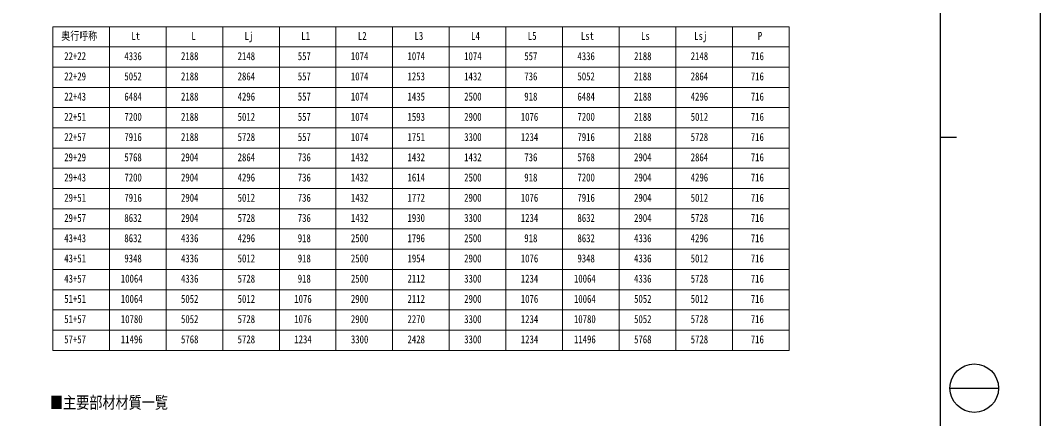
# Model space of a CAD drawing. Units: millimetres, scale not verified. Extents: x -16820 to 16820, y -11880 to 11880.
# Drawn here: x 4210 to 16820, y -2976 to 1945 of the extents above; entities that cross this region are included whole.
import ezdxf
from ezdxf.enums import TextEntityAlignment as Align

# ---------------------------------------------------------------- set-up
doc = ezdxf.new("R2010")
doc.units = ezdxf.units.MM
doc.header["$LTSCALE"] = 40
doc.layers.add('0-1_TABLE1', color=7, linetype='Continuous', lineweight=18)
doc.layers.add('0-2_USER1', color=3, linetype='Continuous')
doc.layers.add('0-7_YKK_ZWAK', color=7, linetype='Continuous')
doc.styles.add('ＭＳ ゴシック', font='')
doc.styles.get('ＭＳ ゴシック').set_extended_font_data('MS Gothic')

msp = doc.modelspace()

# ---------------------------------------------------------------- linework, layer by layer
at = {"layer": '0-1_TABLE1'}
for p, q in [((4610.96, 1867.02), (13710.96, 1867.02)), ((4610.96, 1867.02), (4610.96, -2132.98)), ((5310.96, 1867.02), (5310.96, -2132.98)), ((6010.96, 1867.02), (6010.96, -2132.98)), ((6710.96, 1867.02), (6710.96, -2132.98)), ((7410.96, 1867.02), (7410.96, -2132.98)), ((8110.96, 1867.02), (8110.96, -2132.98)), ((8810.96, 1867.02), (8810.96, -2132.98)), ((9510.96, 1867.02), (9510.96, -2132.98)), ((10210.96, 1867.02), (10210.96, -2132.98)), ((10910.96, 1867.02), (10910.96, -2132.98)), ((11610.96, 1867.02), (11610.96, -2132.98)), ((12310.96, 1867.02), (12310.96, -2132.98)), ((13010.96, 1867.02), (13010.96, -2132.98)), ((13710.96, 1867.02), (13710.96, -2132.98)), ((4610.96, 1617.02), (13710.96, 1617.02)), ((4610.96, 1367.02), (13710.96, 1367.02)), ((4610.96, 1117.02), (13710.96, 1117.02)), ((4610.96, 867.02), (13710.96, 867.02)), ((4610.96, 617.02), (13710.96, 617.02)), ((4610.96, 367.02), (13710.96, 367.02)), ((4610.96, 117.02), (13710.96, 117.02)), ((4610.96, -132.98), (13710.96, -132.98)), ((4610.96, -382.98), (13710.96, -382.98)), ((4610.96, -632.98), (13710.96, -632.98)), ((4610.96, -882.98), (13710.96, -882.98)), ((4610.96, -1132.98), (13710.96, -1132.98)), ((4610.96, -1382.98), (13710.96, -1382.98)), ((4610.96, -1632.98), (13710.96, -1632.98)), ((4610.96, -1882.98), (13710.96, -1882.98)), ((4610.96, -2132.98), (13710.96, -2132.98))]:
    msp.add_line(p, q, dxfattribs=at)
at = {"layer": '0-7_YKK_ZWAK'}
for p, q in [((15580.08, 11100), (15580.08, -10100)), ((15580.08, 500), (15780.08, 500)), ((15700.08, -2600), (16300.08, -2600))]:
    msp.add_line(p, q, dxfattribs=at)
msp.add_lwpolyline([(-16820, -11880), (16820, -11880), (16820, 11880), (-16820, 11880)], close=True, dxfattribs=at)
msp.add_circle((16000.08, -2600), 300, dxfattribs=at)

# ---------------------------------------------------------------- texts
at = {"layer": '0-1_TABLE1', "style": 'ＭＳ ゴシック', "width": 0.8}
for s, p in [('奥行呼称', (4716.16, 1674.52)), ('Lt', (5581.76, 1674.52)), ('L', (6324.96, 1674.52)), ('Lj', (6981.76, 1674.52)), ('L1', (7681.76, 1674.52)), ('L2', (8381.76, 1674.52)), ('L3', (9081.76, 1674.52)), ('L4', (9781.76, 1674.52)), ('L5', (10481.76, 1674.52)), ('Lst', (11138.56, 1674.52)), ('Ls', (11881.76, 1674.52)), ('Lsj', (12538.56, 1674.52)), ('P', (13324.96, 1674.52)), ('22+22', (4752.16, 1424.52)), ('4336', (5495.36, 1424.52)), ('2188', (6195.36, 1424.52)), ('2148', (6895.36, 1424.52)), ('557', (7638.56, 1424.52)), ('1074', (8295.36, 1424.52)), ('1074', (8995.36, 1424.52)), ('1074', (9695.36, 1424.52)), ('557', (10438.56, 1424.52)), ('4336', (11095.36, 1424.52)), ('2188', (11795.36, 1424.52)), ('2148', (12495.36, 1424.52)), ('716', (13238.56, 1424.52)), ('22+29', (4752.16, 1174.52)), ('5052', (5495.36, 1174.52)), ('2188', (6195.36, 1174.52)), ('2864', (6895.36, 1174.52)), ('557', (7638.56, 1174.52)), ('1074', (8295.36, 1174.52)), ('1253', (8995.36, 1174.52)), ('1432', (9695.36, 1174.52)), ('736', (10438.56, 1174.52)), ('5052', (11095.36, 1174.52)), ('2188', (11795.36, 1174.52)), ('2864', (12495.36, 1174.52)), ('716', (13238.56, 1174.52)), ('22+43', (4752.16, 924.52)), ('6484', (5495.36, 924.52)), ('2188', (6195.36, 924.52)), ('4296', (6895.36, 924.52)), ('557', (7638.56, 924.52)), ('1074', (8295.36, 924.52)), ('1435', (8995.36, 924.52)), ('2500', (9695.36, 924.52)), ('918', (10438.56, 924.52)), ('6484', (11095.36, 924.52)), ('2188', (11795.36, 924.52)), ('4296', (12495.36, 924.52)), ('716', (13238.56, 924.52)), ('22+51', (4752.16, 674.52)), ('7200', (5495.36, 674.52)), ('2188', (6195.36, 674.52)), ('5012', (6895.36, 674.52)), ('557', (7638.56, 674.52)), ('1074', (8295.36, 674.52)), ('1593', (8995.36, 674.52)), ('2900', (9695.36, 674.52)), ('1076', (10395.36, 674.52)), ('7200', (11095.36, 674.52)), ('2188', (11795.36, 674.52)), ('5012', (12495.36, 674.52)), ('716', (13238.56, 674.52)), ('22+57', (4752.16, 424.52)), ('7916', (5495.36, 424.52)), ('2188', (6195.36, 424.52)), ('5728', (6895.36, 424.52)), ('557', (7638.56, 424.52)), ('1074', (8295.36, 424.52)), ('1751', (8995.36, 424.52)), ('3300', (9695.36, 424.52)), ('1234', (10395.36, 424.52)), ('7916', (11095.36, 424.52)), ('2188', (11795.36, 424.52)), ('5728', (12495.36, 424.52)), ('716', (13238.56, 424.52)), ('29+29', (4752.16, 174.52)), ('5768', (5495.36, 174.52)), ('2904', (6195.36, 174.52)), ('2864', (6895.36, 174.52)), ('736', (7638.56, 174.52)), ('1432', (8295.36, 174.52)), ('1432', (8995.36, 174.52)), ('1432', (9695.36, 174.52)), ('736', (10438.56, 174.52)), ('5768', (11095.36, 174.52)), ('2904', (11795.36, 174.52)), ('2864', (12495.36, 174.52)), ('716', (13238.56, 174.52)), ('29+43', (4752.16, -75.48)), ('7200', (5495.36, -75.48)), ('2904', (6195.36, -75.48)), ('4296', (6895.36, -75.48)), ('736', (7638.56, -75.48)), ('1432', (8295.36, -75.48)), ('1614', (8995.36, -75.48)), ('2500', (9695.36, -75.48)), ('918', (10438.56, -75.48)), ('7200', (11095.36, -75.48)), ('2904', (11795.36, -75.48)), ('4296', (12495.36, -75.48)), ('716', (13238.56, -75.48)), ('29+51', (4752.16, -325.48)), ('7916', (5495.36, -325.48)), ('2904', (6195.36, -325.48)), ('5012', (6895.36, -325.48)), ('736', (7638.56, -325.48)), ('1432', (8295.36, -325.48)), ('1772', (8995.36, -325.48)), ('2900', (9695.36, -325.48)), ('1076', (10395.36, -325.48)), ('7916', (11095.36, -325.48)), ('2904', (11795.36, -325.48)), ('5012', (12495.36, -325.48)), ('716', (13238.56, -325.48)), ('29+57', (4752.16, -575.48)), ('8632', (5495.36, -575.48)), ('2904', (6195.36, -575.48)), ('5728', (6895.36, -575.48)), ('736', (7638.56, -575.48)), ('1432', (8295.36, -575.48)), ('1930', (8995.36, -575.48)), ('3300', (9695.36, -575.48)), ('1234', (10395.36, -575.48)), ('8632', (11095.36, -575.48)), ('2904', (11795.36, -575.48)), ('5728', (12495.36, -575.48)), ('716', (13238.56, -575.48)), ('43+43', (4752.16, -825.48)), ('8632', (5495.36, -825.48)), ('4336', (6195.36, -825.48)), ('4296', (6895.36, -825.48)), ('918', (7638.56, -825.48)), ('2500', (8295.36, -825.48)), ('1796', (8995.36, -825.48)), ('2500', (9695.36, -825.48)), ('918', (10438.56, -825.48)), ('8632', (11095.36, -825.48)), ('4336', (11795.36, -825.48)), ('4296', (12495.36, -825.48)), ('716', (13238.56, -825.48)), ('43+51', (4752.16, -1075.48)), ('9348', (5495.36, -1075.48)), ('4336', (6195.36, -1075.48)), ('5012', (6895.36, -1075.48)), ('918', (7638.56, -1075.48)), ('2500', (8295.36, -1075.48)), ('1954', (8995.36, -1075.48)), ('2900', (9695.36, -1075.48)), ('1076', (10395.36, -1075.48)), ('9348', (11095.36, -1075.48)), ('4336', (11795.36, -1075.48)), ('5012', (12495.36, -1075.48)), ('716', (13238.56, -1075.48)), ('43+57', (4752.16, -1325.48)), ('10064', (5452.16, -1325.48)), ('4336', (6195.36, -1325.48)), ('5728', (6895.36, -1325.48)), ('918', (7638.56, -1325.48)), ('2500', (8295.36, -1325.48)), ('2112', (8995.36, -1325.48)), ('3300', (9695.36, -1325.48)), ('1234', (10395.36, -1325.48)), ('10064', (11052.16, -1325.48)), ('4336', (11795.36, -1325.48)), ('5728', (12495.36, -1325.48)), ('716', (13238.56, -1325.48)), ('51+51', (4752.16, -1575.48)), ('10064', (5452.16, -1575.48)), ('5052', (6195.36, -1575.48)), ('5012', (6895.36, -1575.48)), ('1076', (7595.36, -1575.48)), ('2900', (8295.36, -1575.48)), ('2112', (8995.36, -1575.48)), ('2900', (9695.36, -1575.48)), ('1076', (10395.36, -1575.48)), ('10064', (11052.16, -1575.48)), ('5052', (11795.36, -1575.48)), ('5012', (12495.36, -1575.48)), ('716', (13238.56, -1575.48)), ('51+57', (4752.16, -1825.48)), ('10780', (5452.16, -1825.48)), ('5052', (6195.36, -1825.48)), ('5728', (6895.36, -1825.48)), ('1076', (7595.36, -1825.48)), ('2900', (8295.36, -1825.48)), ('2270', (8995.36, -1825.48)), ('3300', (9695.36, -1825.48)), ('1234', (10395.36, -1825.48)), ('10780', (11052.16, -1825.48)), ('5052', (11795.36, -1825.48)), ('5728', (12495.36, -1825.48)), ('716', (13238.56, -1825.48)), ('57+57', (4752.16, -2075.48)), ('11496', (5452.16, -2075.48)), ('5768', (6195.36, -2075.48)), ('5728', (6895.36, -2075.48)), ('1234', (7595.36, -2075.48)), ('3300', (8295.36, -2075.48)), ('2428', (8995.36, -2075.48)), ('3300', (9695.36, -2075.48)), ('1234', (10395.36, -2075.48)), ('11496', (11052.16, -2075.48)), ('5768', (11795.36, -2075.48)), ('5728', (12495.36, -2075.48)), ('716', (13238.56, -2075.48))]:
    msp.add_text(s, height=98.97, dxfattribs=at).set_placement(p, align=Align.BOTTOM_LEFT)
at = {"layer": '0-2_USER1', "style": 'ＭＳ ゴシック', "width": 0.8}
msp.add_text('■主要部材材質一覧', height=148.5, dxfattribs=at).set_placement((4576, -2896.45), align=Align.BOTTOM_LEFT)

doc.saveas('drawing.dxf')
